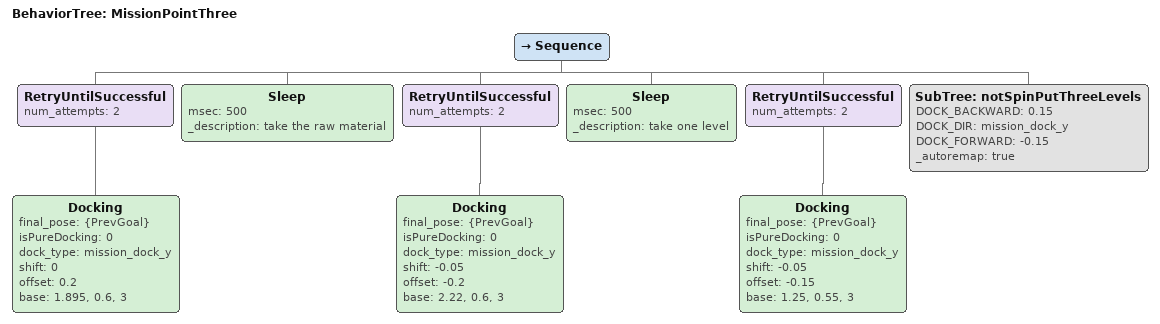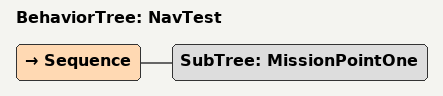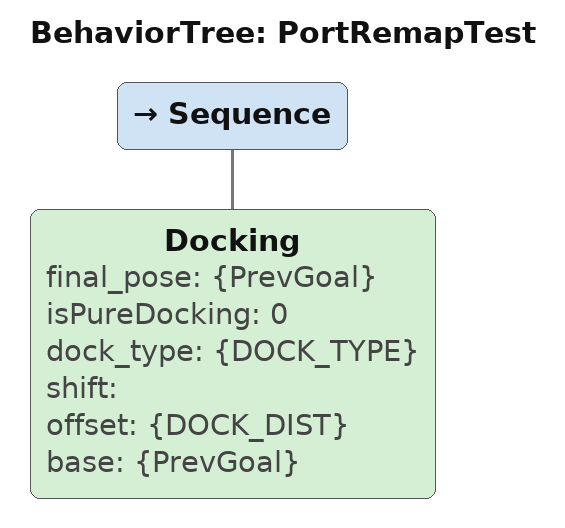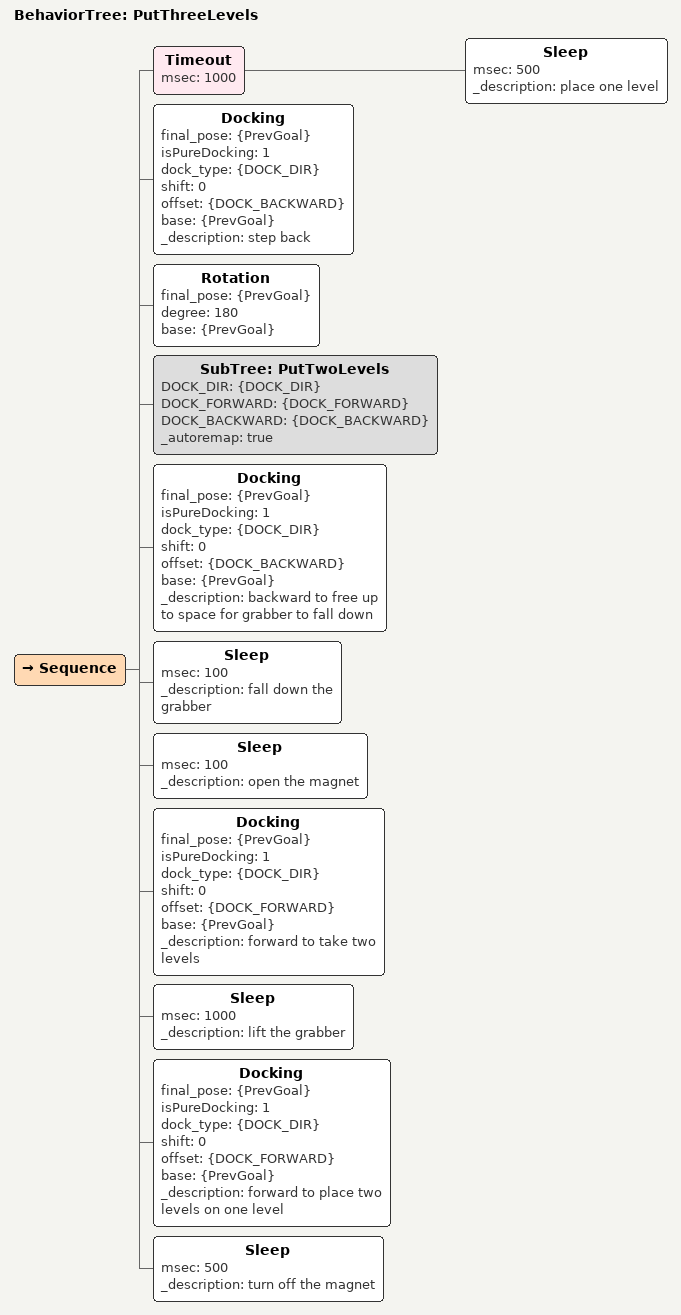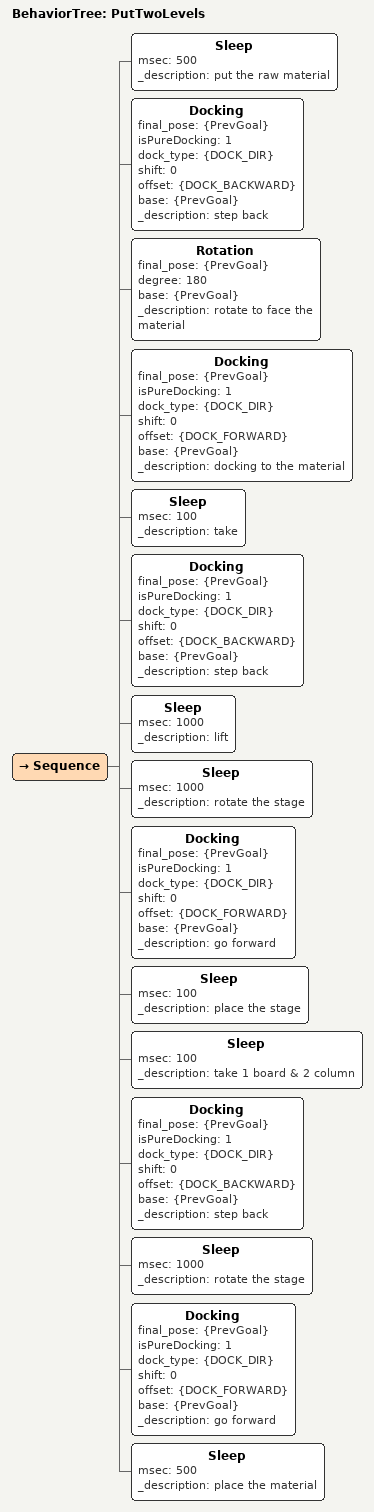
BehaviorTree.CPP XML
<BehaviorTree ID="MissionPointThree">
  <Sequence>
    <RetryUntilSuccessful num_attempts="2">
      <Docking final_pose="{PrevGoal}" isPureDocking="0" dock_type="mission_dock_y" shift="0" offset="0.2" base="1.895, 0.6, 3"/>
    </RetryUntilSuccessful>
    <Sleep msec="500" _description="take the raw material"/>
    <RetryUntilSuccessful num_attempts="2">
      <Docking final_pose="{PrevGoal}" isPureDocking="0" dock_type="mission_dock_y" shift="-0.05" offset="-0.2" base="2.22, 0.6, 3"/>
    </RetryUntilSuccessful>
    <Sleep msec="500" _description="take one level"/>
    <RetryUntilSuccessful num_attempts="2">
      <Docking final_pose="{PrevGoal}" isPureDocking="0" dock_type="mission_dock_y" shift="-0.05" offset="-0.15" base="1.25, 0.55, 3"/>
    </RetryUntilSuccessful>
    <SubTree ID="notSpinPutThreeLevels" DOCK_BACKWARD="0.15" DOCK_DIR="mission_dock_y" DOCK_FORWARD="-0.15" _autoremap="true"/>
  </Sequence>
</BehaviorTree>

<BehaviorTree ID="NavTest">
  <Sequence>
    <SubTree ID="MissionPointOne"/>
  </Sequence>
</BehaviorTree>

<BehaviorTree ID="PortRemapTest">
  <Sequence>
    <Docking final_pose="{PrevGoal}" isPureDocking="0" dock_type="{DOCK_TYPE}" shift="" offset="{DOCK_DIST}" base="{PrevGoal}"/>
  </Sequence>
</BehaviorTree>

<BehaviorTree ID="PutThreeLevels">
  <Sequence>
    <Timeout msec="1000">
      <Sleep msec="500" _description="place one level"/>
    </Timeout>
    <Docking final_pose="{PrevGoal}" isPureDocking="1" dock_type="{DOCK_DIR}" shift="0" offset="{DOCK_BACKWARD}" base="{PrevGoal}" _description="step back"/>
    <Rotation final_pose="{PrevGoal}" degree="180" base="{PrevGoal}"/>
    <SubTree ID="PutTwoLevels" DOCK_DIR="{DOCK_DIR}" DOCK_FORWARD="{DOCK_FORWARD}" DOCK_BACKWARD="{DOCK_BACKWARD}" _autoremap="true"/>
    <Docking final_pose="{PrevGoal}" isPureDocking="1" dock_type="{DOCK_DIR}" shift="0" offset="{DOCK_BACKWARD}" base="{PrevGoal}" _description="backward to free up to space for grabber to fall down"/>
    <Sleep msec="100" _description="fall down the grabber"/>
    <Sleep msec="100" _description="open the magnet"/>
    <Docking final_pose="{PrevGoal}" isPureDocking="1" dock_type="{DOCK_DIR}" shift="0" offset="{DOCK_FORWARD}" base="{PrevGoal}" _description="forward to take two levels"/>
    <Sleep msec="1000" _description="lift the grabber"/>
    <Docking final_pose="{PrevGoal}" isPureDocking="1" dock_type="{DOCK_DIR}" shift="0" offset="{DOCK_FORWARD}" base="{PrevGoal}" _description="forward to place two levels on one level"/>
    <Sleep msec="500" _description="turn off the magnet"/>
  </Sequence>
</BehaviorTree>

<BehaviorTree ID="PutTwoLevels">
  <Sequence>
    <Sleep msec="500" _description="put the raw material"/>
    <Docking final_pose="{PrevGoal}" isPureDocking="1" dock_type="{DOCK_DIR}" shift="0" offset="{DOCK_BACKWARD}" base="{PrevGoal}" _description="step back"/>
    <Rotation final_pose="{PrevGoal}" degree="180" base="{PrevGoal}" _description="rotate to face the material"/>
    <Docking final_pose="{PrevGoal}" isPureDocking="1" dock_type="{DOCK_DIR}" shift="0" offset="{DOCK_FORWARD}" base="{PrevGoal}" _description="docking to the material"/>
    <Sleep msec="100" _description="take"/>
    <Docking final_pose="{PrevGoal}" isPureDocking="1" dock_type="{DOCK_DIR}" shift="0" offset="{DOCK_BACKWARD}" base="{PrevGoal}" _description="step back"/>
    <Sleep msec="1000" _description="lift"/>
    <Sleep msec="1000" _description="rotate the stage"/>
    <Docking final_pose="{PrevGoal}" isPureDocking="1" dock_type="{DOCK_DIR}" shift="0" offset="{DOCK_FORWARD}" base="{PrevGoal}" _description="go forward "/>
    <Sleep msec="100" _description="place the stage"/>
    <Sleep msec="100" _description="take 1 board &amp; 2 column"/>
    <Docking final_pose="{PrevGoal}" isPureDocking="1" dock_type="{DOCK_DIR}" shift="0" offset="{DOCK_BACKWARD}" base="{PrevGoal}" _description="step back"/>
    <Sleep msec="1000" _description="rotate the stage"/>
    <Docking final_pose="{PrevGoal}" isPureDocking="1" dock_type="{DOCK_DIR}" shift="0" offset="{DOCK_FORWARD}" base="{PrevGoal}" _description="go forward"/>
    <Sleep msec="500" _description="place the material"/>
  </Sequence>
</BehaviorTree>
